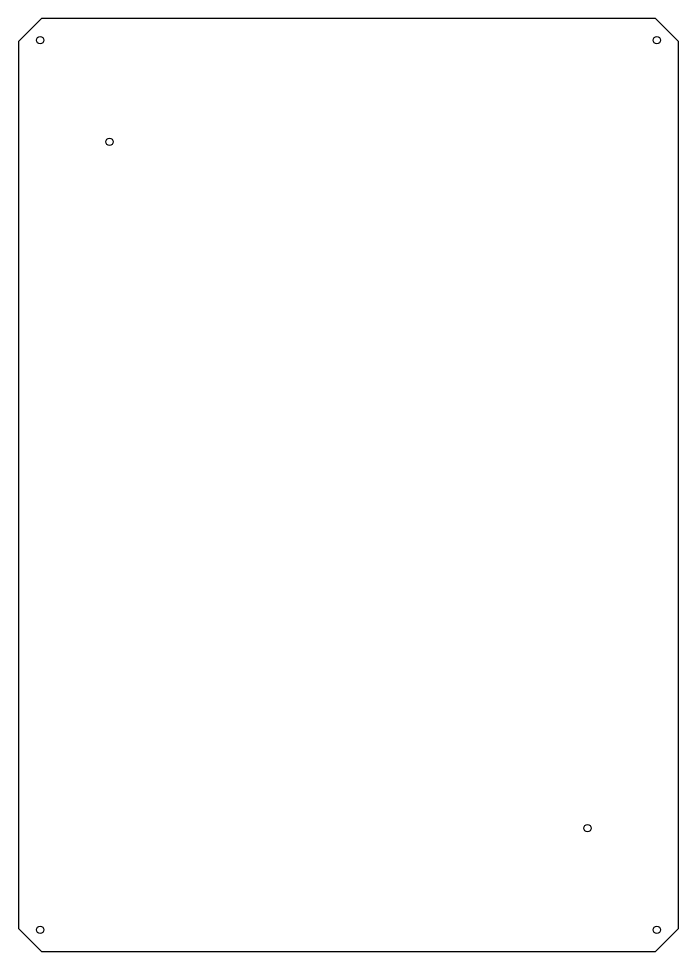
# Model space of a CAD drawing. Extents: x -138 to 138, y -195 to 195.
import ezdxf

# ---------------------------------------------------------------- set-up
doc = ezdxf.new("R2010")
doc.units = 0
doc.layers.get('0').update_dxf_attribs({"linetype": 'continuous'})

# ---------------------------------------------------------------- blocks, each defined once
blk = doc.blocks.new('PAD')
at = {"color": 0}
for p, q in [((-128.49, 195), (-138, 185.49)), ((128.49, 195), (-128.49, 195)), ((138, 185.49), (128.49, 195)), ((-138, 185.49), (-138, -185.49)), ((138, -185.49), (138, 185.49)), ((-138, -185.49), (-128.49, -195)), ((128.49, -195), (138, -185.49)), ((-128.49, -195), (128.49, -195))]:
    blk.add_line(p, q, dxfattribs=at)
for centre in [(-129, 186), (129, 186), (-100, 143.5), (100, -143.5), (-129, -186), (129, -186)]:
    blk.add_circle(centre, 1.5, dxfattribs=at)

msp = doc.modelspace()

# ---------------------------------------------------------------- block references
msp.add_blockref('PAD', (0, 0))

doc.saveas('drawing.dxf')
